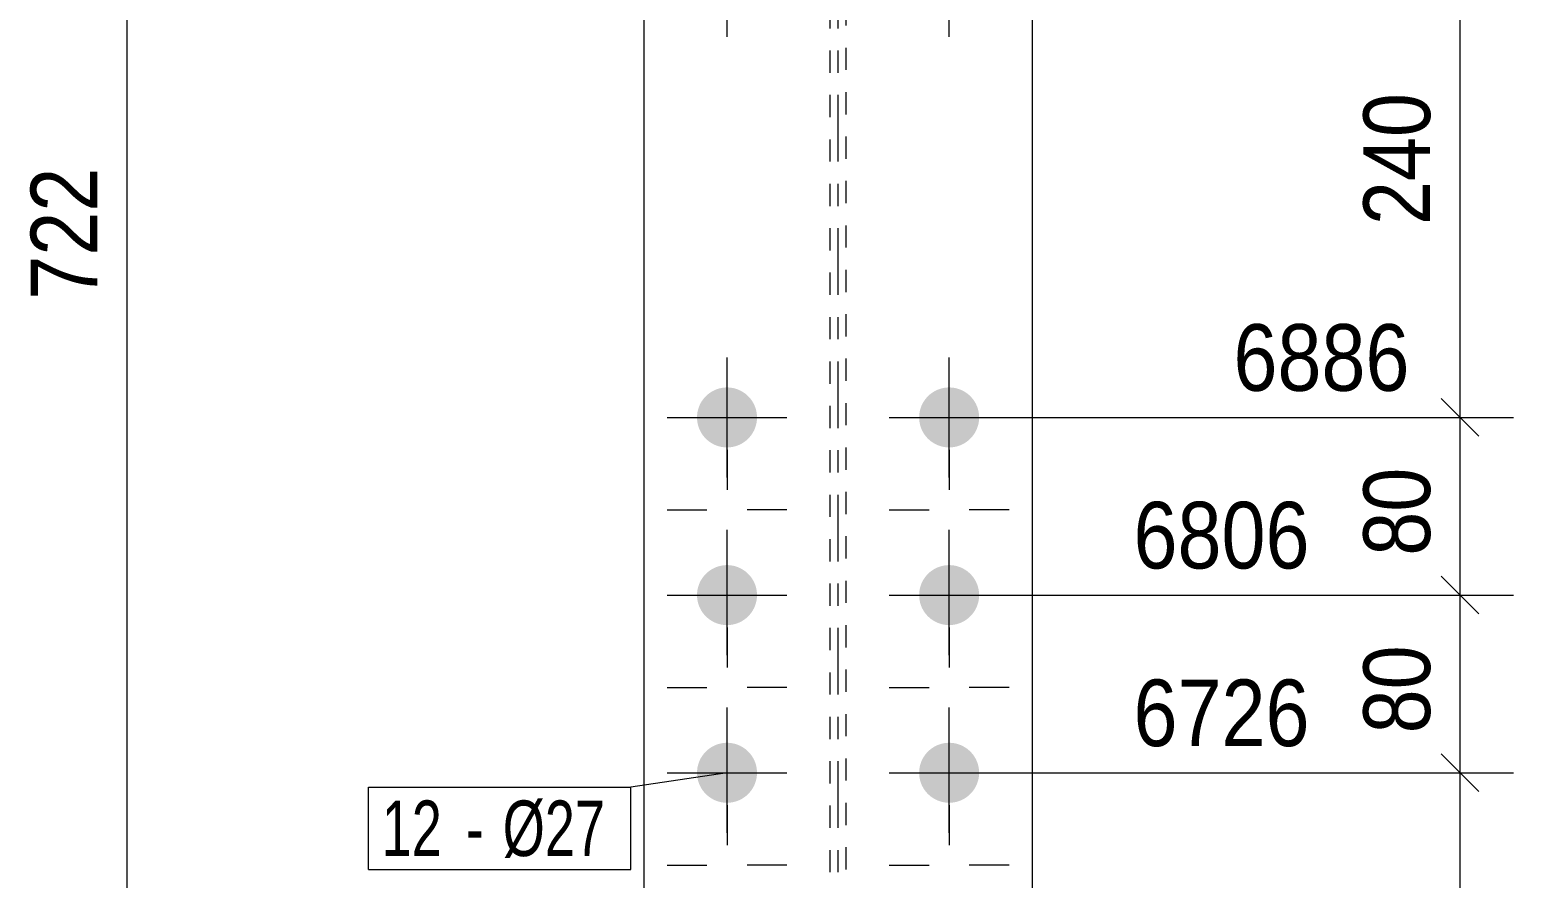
# Model space of a CAD drawing. Header units: millimetres. Extents: x 2 to 579, y 1 to 405.
# Drawn here: x 104.6 to 171.4, y 282.1 to 320.3 of the extents above; entities that cross this region are included whole.
import ezdxf

# ---------------------------------------------------------------- set-up
doc = ezdxf.new("R2010")
doc.units = ezdxf.units.MM
for name, pattern in [('XKITLINE00', [0]), ('XKITLINE01', [4, 1, -1, 1, -1]), ('XKITLINE03', [6, 3, -1, 1, -1])]:
    doc.linetypes.add(name, pattern=pattern)
for name, color, linetype, lineweight in [('Bolt', 3, 'Continuous', 0), ('BoltMark', 7, 'Continuous', 0), ('Dimensions', 7, 'Continuous', 0), ('Part', 2, 'Continuous', 0)]:
    doc.layers.add(name, color=color, linetype=linetype, lineweight=lineweight)
doc.styles.add('ARIAL', font='ARIAL.TTF')
doc.styles.add('ARIAL_NARROW', font='ARIALN.TTF')

# ---------------------------------------------------------------- blocks, each defined once
blk = doc.blocks.new('*A12')
at = {"layer": 'Bolt', "color": 3, "linetype": 'XKITLINE00', "lineweight": 0}
for p, q in [((135.989, 319.981), (135.989, 321.779)), ((145.989, 319.981), (145.989, 321.779)), ((135.989, 301.381), (135.989, 299.582)), ((145.989, 301.381), (145.989, 299.582)), ((133.289, 298.681), (135.087, 298.681)), ((138.689, 298.681), (136.89, 298.681)), ((143.289, 298.681), (145.087, 298.681)), ((148.689, 298.681), (146.89, 298.681)), ((135.989, 295.981), (135.989, 297.779)), ((145.989, 295.981), (145.989, 297.779)), ((135.989, 293.381), (135.989, 291.582)), ((145.989, 293.381), (145.989, 291.582)), ((133.289, 290.681), (135.087, 290.681)), ((138.689, 290.681), (136.89, 290.681)), ((143.289, 290.681), (145.087, 290.681)), ((148.689, 290.681), (146.89, 290.681)), ((135.989, 287.981), (135.989, 289.779)), ((145.989, 287.981), (145.989, 289.779)), ((135.989, 285.381), (135.989, 283.582)), ((145.989, 285.381), (145.989, 283.582)), ((133.289, 282.681), (135.087, 282.681)), ((138.689, 282.681), (136.89, 282.681)), ((143.289, 282.681), (145.087, 282.681)), ((148.689, 282.681), (146.89, 282.681))]:
    blk.add_line(p, q, dxfattribs=at)
blk = doc.blocks.new('*A13')
at = {"layer": 'Bolt'}
for points in [[(134.639, 302.87), (134.64, 302.903), (134.642, 302.936), (134.645, 302.969), (134.649, 303.002), (134.653, 303.034), (134.658, 303.067), (134.665, 303.1), (134.671, 303.132), (134.679, 303.164), (134.687, 303.196), (134.697, 303.228), (134.707, 303.26), (134.717, 303.291), (134.729, 303.322), (134.741, 303.353), (134.754, 303.383), (134.768, 303.414), (134.783, 303.443), (134.798, 303.473), (134.814, 303.502), (134.831, 303.53), (134.848, 303.559), (134.866, 303.586), (134.885, 303.614), (134.904, 303.641), (134.924, 303.667), (134.945, 303.693), (134.966, 303.718), (134.988, 303.743), (135.011, 303.767), (135.034, 303.791), (135.058, 303.814), (135.082, 303.837), (135.107, 303.859), (135.132, 303.88), (135.158, 303.901), (135.184, 303.921), (135.211, 303.94), (135.239, 303.959), (135.266, 303.977), (135.295, 303.994), (135.323, 304.011), (135.352, 304.027), (135.382, 304.042), (135.411, 304.057), (135.441, 304.071), (135.472, 304.084), (135.503, 304.096), (135.534, 304.107), (135.565, 304.118), (135.597, 304.128), (135.629, 304.138), (135.661, 304.146), (135.693, 304.154), (135.725, 304.16), (135.758, 304.167), (135.79, 304.172), (135.823, 304.176), (135.856, 304.18), (135.889, 304.183), (135.922, 304.185), (135.955, 304.186), (135.989, 304.186), (136.022, 304.186), (136.055, 304.185), (136.088, 304.183), (136.121, 304.18), (136.154, 304.176), (136.187, 304.172), (136.219, 304.167), (136.252, 304.16), (136.284, 304.154), (136.317, 304.146), (136.349, 304.138), (136.38, 304.128), (136.412, 304.118), (136.443, 304.107), (136.474, 304.096), (136.505, 304.084), (136.536, 304.071), (136.566, 304.057), (136.596, 304.042), (136.625, 304.027), (136.654, 304.011), (136.683, 303.994), (136.711, 303.977), (136.739, 303.959), (136.766, 303.94), (136.793, 303.921), (136.819, 303.901), (136.845, 303.88), (136.87, 303.859), (136.895, 303.837), (136.919, 303.814), (136.943, 303.791), (136.966, 303.767), (136.989, 303.743), (137.011, 303.718), (137.032, 303.693), (137.053, 303.667), (137.073, 303.641), (137.092, 303.614), (137.111, 303.586), (137.129, 303.559), (137.147, 303.53), (137.163, 303.502), (137.179, 303.473), (137.194, 303.443), (137.209, 303.414), (137.223, 303.383), (137.236, 303.353), (137.248, 303.322), (137.26, 303.291), (137.27, 303.26), (137.28, 303.228), (137.29, 303.196), (137.298, 303.164), (137.306, 303.132), (137.313, 303.1), (137.319, 303.067), (137.324, 303.034), (137.328, 303.002), (137.332, 302.969), (137.335, 302.936), (137.337, 302.903), (137.338, 302.87), (137.339, 302.836), (137.338, 302.803), (137.337, 302.77), (137.335, 302.737), (137.332, 302.704), (137.328, 302.671), (137.324, 302.638), (137.319, 302.606), (137.313, 302.573), (137.306, 302.541), (137.298, 302.508), (137.29, 302.476), (137.28, 302.445), (137.27, 302.413), (137.26, 302.382), (137.248, 302.351), (137.236, 302.32), (137.223, 302.289), (137.209, 302.259), (137.194, 302.229), (137.179, 302.2), (137.163, 302.171), (137.147, 302.142), (137.129, 302.114), (137.111, 302.086), (137.092, 302.059), (137.073, 302.032), (137.053, 302.006), (137.032, 301.98), (137.011, 301.955), (136.989, 301.93), (136.966, 301.906), (136.943, 301.882), (136.919, 301.859), (136.895, 301.836), (136.87, 301.814), (136.845, 301.793), (136.819, 301.772), (136.793, 301.752), (136.766, 301.733), (136.739, 301.714), (136.711, 301.696), (136.683, 301.678), (136.654, 301.662), (136.625, 301.646), (136.596, 301.631), (136.566, 301.616), (136.536, 301.602), (136.505, 301.589), (136.474, 301.577), (136.443, 301.565), (136.412, 301.555), (136.38, 301.545), (136.349, 301.535), (136.317, 301.527), (136.284, 301.519), (136.252, 301.512), (136.219, 301.506), (136.187, 301.501), (136.154, 301.497), (136.121, 301.493), (136.088, 301.49), (136.055, 301.488), (136.022, 301.487), (135.989, 301.486), (135.955, 301.487), (135.922, 301.488), (135.889, 301.49), (135.856, 301.493), (135.823, 301.497), (135.79, 301.501), (135.758, 301.506), (135.725, 301.512), (135.693, 301.519), (135.661, 301.527), (135.629, 301.535), (135.597, 301.545), (135.565, 301.555), (135.534, 301.565), (135.503, 301.577), (135.472, 301.589), (135.441, 301.602), (135.411, 301.616), (135.382, 301.631), (135.352, 301.646), (135.323, 301.662), (135.295, 301.678), (135.266, 301.696), (135.239, 301.714), (135.211, 301.733), (135.184, 301.752), (135.158, 301.772), (135.132, 301.793), (135.107, 301.814), (135.082, 301.836), (135.058, 301.859), (135.034, 301.882), (135.011, 301.906), (134.988, 301.93), (134.966, 301.955), (134.945, 301.98), (134.924, 302.006), (134.904, 302.032), (134.885, 302.059), (134.866, 302.086), (134.848, 302.114), (134.831, 302.142), (134.814, 302.171), (134.798, 302.2), (134.783, 302.229), (134.768, 302.259), (134.754, 302.289), (134.741, 302.32), (134.729, 302.351), (134.717, 302.382), (134.707, 302.413), (134.697, 302.445), (134.687, 302.476), (134.679, 302.508), (134.671, 302.541), (134.665, 302.573), (134.658, 302.606), (134.653, 302.638), (134.649, 302.671), (134.645, 302.704), (134.642, 302.737), (134.64, 302.77), (134.639, 302.803), (134.639, 302.836)], [(144.639, 302.87), (144.64, 302.903), (144.642, 302.936), (144.645, 302.969), (144.649, 303.002), (144.653, 303.034), (144.658, 303.067), (144.665, 303.1), (144.671, 303.132), (144.679, 303.164), (144.687, 303.196), (144.697, 303.228), (144.707, 303.26), (144.717, 303.291), (144.729, 303.322), (144.741, 303.353), (144.754, 303.383), (144.768, 303.414), (144.783, 303.443), (144.798, 303.473), (144.814, 303.502), (144.831, 303.53), (144.848, 303.559), (144.866, 303.586), (144.885, 303.614), (144.904, 303.641), (144.924, 303.667), (144.945, 303.693), (144.966, 303.718), (144.988, 303.743), (145.011, 303.767), (145.034, 303.791), (145.058, 303.814), (145.082, 303.837), (145.107, 303.859), (145.132, 303.88), (145.158, 303.901), (145.184, 303.921), (145.211, 303.94), (145.239, 303.959), (145.266, 303.977), (145.295, 303.994), (145.323, 304.011), (145.352, 304.027), (145.382, 304.042), (145.411, 304.057), (145.441, 304.071), (145.472, 304.084), (145.503, 304.096), (145.534, 304.107), (145.565, 304.118), (145.597, 304.128), (145.629, 304.138), (145.661, 304.146), (145.693, 304.154), (145.725, 304.16), (145.758, 304.167), (145.79, 304.172), (145.823, 304.176), (145.856, 304.18), (145.889, 304.183), (145.922, 304.185), (145.955, 304.186), (145.989, 304.186), (146.022, 304.186), (146.055, 304.185), (146.088, 304.183), (146.121, 304.18), (146.154, 304.176), (146.187, 304.172), (146.219, 304.167), (146.252, 304.16), (146.284, 304.154), (146.317, 304.146), (146.349, 304.138), (146.38, 304.128), (146.412, 304.118), (146.443, 304.107), (146.474, 304.096), (146.505, 304.084), (146.536, 304.071), (146.566, 304.057), (146.596, 304.042), (146.625, 304.027), (146.654, 304.011), (146.683, 303.994), (146.711, 303.977), (146.739, 303.959), (146.766, 303.94), (146.793, 303.921), (146.819, 303.901), (146.845, 303.88), (146.87, 303.859), (146.895, 303.837), (146.919, 303.814), (146.943, 303.791), (146.966, 303.767), (146.989, 303.743), (147.011, 303.718), (147.032, 303.693), (147.053, 303.667), (147.073, 303.641), (147.092, 303.614), (147.111, 303.586), (147.129, 303.559), (147.147, 303.53), (147.163, 303.502), (147.179, 303.473), (147.194, 303.443), (147.209, 303.414), (147.223, 303.383), (147.236, 303.353), (147.248, 303.322), (147.26, 303.291), (147.27, 303.26), (147.28, 303.228), (147.29, 303.196), (147.298, 303.164), (147.306, 303.132), (147.313, 303.1), (147.319, 303.067), (147.324, 303.034), (147.328, 303.002), (147.332, 302.969), (147.335, 302.936), (147.337, 302.903), (147.338, 302.87), (147.339, 302.836), (147.338, 302.803), (147.337, 302.77), (147.335, 302.737), (147.332, 302.704), (147.328, 302.671), (147.324, 302.638), (147.319, 302.606), (147.313, 302.573), (147.306, 302.541), (147.298, 302.508), (147.29, 302.476), (147.28, 302.445), (147.27, 302.413), (147.26, 302.382), (147.248, 302.351), (147.236, 302.32), (147.223, 302.289), (147.209, 302.259), (147.194, 302.229), (147.179, 302.2), (147.163, 302.171), (147.147, 302.142), (147.129, 302.114), (147.111, 302.086), (147.092, 302.059), (147.073, 302.032), (147.053, 302.006), (147.032, 301.98), (147.011, 301.955), (146.989, 301.93), (146.966, 301.906), (146.943, 301.882), (146.919, 301.859), (146.895, 301.836), (146.87, 301.814), (146.845, 301.793), (146.819, 301.772), (146.793, 301.752), (146.766, 301.733), (146.739, 301.714), (146.711, 301.696), (146.683, 301.678), (146.654, 301.662), (146.625, 301.646), (146.596, 301.631), (146.566, 301.616), (146.536, 301.602), (146.505, 301.589), (146.474, 301.577), (146.443, 301.565), (146.412, 301.555), (146.38, 301.545), (146.349, 301.535), (146.317, 301.527), (146.284, 301.519), (146.252, 301.512), (146.219, 301.506), (146.187, 301.501), (146.154, 301.497), (146.121, 301.493), (146.088, 301.49), (146.055, 301.488), (146.022, 301.487), (145.989, 301.486), (145.955, 301.487), (145.922, 301.488), (145.889, 301.49), (145.856, 301.493), (145.823, 301.497), (145.79, 301.501), (145.758, 301.506), (145.725, 301.512), (145.693, 301.519), (145.661, 301.527), (145.629, 301.535), (145.597, 301.545), (145.565, 301.555), (145.534, 301.565), (145.503, 301.577), (145.472, 301.589), (145.441, 301.602), (145.411, 301.616), (145.382, 301.631), (145.352, 301.646), (145.323, 301.662), (145.295, 301.678), (145.266, 301.696), (145.239, 301.714), (145.211, 301.733), (145.184, 301.752), (145.158, 301.772), (145.132, 301.793), (145.107, 301.814), (145.082, 301.836), (145.058, 301.859), (145.034, 301.882), (145.011, 301.906), (144.988, 301.93), (144.966, 301.955), (144.945, 301.98), (144.924, 302.006), (144.904, 302.032), (144.885, 302.059), (144.866, 302.086), (144.848, 302.114), (144.831, 302.142), (144.814, 302.171), (144.798, 302.2), (144.783, 302.229), (144.768, 302.259), (144.754, 302.289), (144.741, 302.32), (144.729, 302.351), (144.717, 302.382), (144.707, 302.413), (144.697, 302.445), (144.687, 302.476), (144.679, 302.508), (144.671, 302.541), (144.665, 302.573), (144.658, 302.606), (144.653, 302.638), (144.649, 302.671), (144.645, 302.704), (144.642, 302.737), (144.64, 302.77), (144.639, 302.803), (144.639, 302.836)], [(134.639, 294.87), (134.64, 294.903), (134.642, 294.936), (134.645, 294.969), (134.649, 295.002), (134.653, 295.034), (134.658, 295.067), (134.665, 295.1), (134.671, 295.132), (134.679, 295.164), (134.687, 295.196), (134.697, 295.228), (134.707, 295.26), (134.717, 295.291), (134.729, 295.322), (134.741, 295.353), (134.754, 295.383), (134.768, 295.414), (134.783, 295.443), (134.798, 295.473), (134.814, 295.502), (134.831, 295.53), (134.848, 295.559), (134.866, 295.586), (134.885, 295.614), (134.904, 295.641), (134.924, 295.667), (134.945, 295.693), (134.966, 295.718), (134.988, 295.743), (135.011, 295.767), (135.034, 295.791), (135.058, 295.814), (135.082, 295.837), (135.107, 295.859), (135.132, 295.88), (135.158, 295.901), (135.184, 295.921), (135.211, 295.94), (135.239, 295.959), (135.266, 295.977), (135.295, 295.994), (135.323, 296.011), (135.352, 296.027), (135.382, 296.042), (135.411, 296.057), (135.441, 296.071), (135.472, 296.084), (135.503, 296.096), (135.534, 296.107), (135.565, 296.118), (135.597, 296.128), (135.629, 296.138), (135.661, 296.146), (135.693, 296.154), (135.725, 296.16), (135.758, 296.167), (135.79, 296.172), (135.823, 296.176), (135.856, 296.18), (135.889, 296.183), (135.922, 296.185), (135.955, 296.186), (135.989, 296.186), (136.022, 296.186), (136.055, 296.185), (136.088, 296.183), (136.121, 296.18), (136.154, 296.176), (136.187, 296.172), (136.219, 296.167), (136.252, 296.16), (136.284, 296.154), (136.317, 296.146), (136.349, 296.138), (136.38, 296.128), (136.412, 296.118), (136.443, 296.107), (136.474, 296.096), (136.505, 296.084), (136.536, 296.071), (136.566, 296.057), (136.596, 296.042), (136.625, 296.027), (136.654, 296.011), (136.683, 295.994), (136.711, 295.977), (136.739, 295.959), (136.766, 295.94), (136.793, 295.921), (136.819, 295.901), (136.845, 295.88), (136.87, 295.859), (136.895, 295.837), (136.919, 295.814), (136.943, 295.791), (136.966, 295.767), (136.989, 295.743), (137.011, 295.718), (137.032, 295.693), (137.053, 295.667), (137.073, 295.641), (137.092, 295.614), (137.111, 295.586), (137.129, 295.559), (137.147, 295.53), (137.163, 295.502), (137.179, 295.473), (137.194, 295.443), (137.209, 295.414), (137.223, 295.383), (137.236, 295.353), (137.248, 295.322), (137.26, 295.291), (137.27, 295.26), (137.28, 295.228), (137.29, 295.196), (137.298, 295.164), (137.306, 295.132), (137.313, 295.1), (137.319, 295.067), (137.324, 295.034), (137.328, 295.002), (137.332, 294.969), (137.335, 294.936), (137.337, 294.903), (137.338, 294.87), (137.339, 294.836), (137.338, 294.803), (137.337, 294.77), (137.335, 294.737), (137.332, 294.704), (137.328, 294.671), (137.324, 294.638), (137.319, 294.606), (137.313, 294.573), (137.306, 294.541), (137.298, 294.508), (137.29, 294.476), (137.28, 294.445), (137.27, 294.413), (137.26, 294.382), (137.248, 294.351), (137.236, 294.32), (137.223, 294.289), (137.209, 294.259), (137.194, 294.229), (137.179, 294.2), (137.163, 294.171), (137.147, 294.142), (137.129, 294.114), (137.111, 294.086), (137.092, 294.059), (137.073, 294.032), (137.053, 294.006), (137.032, 293.98), (137.011, 293.955), (136.989, 293.93), (136.966, 293.906), (136.943, 293.882), (136.919, 293.859), (136.895, 293.836), (136.87, 293.814), (136.845, 293.793), (136.819, 293.772), (136.793, 293.752), (136.766, 293.733), (136.739, 293.714), (136.711, 293.696), (136.683, 293.678), (136.654, 293.662), (136.625, 293.646), (136.596, 293.631), (136.566, 293.616), (136.536, 293.602), (136.505, 293.589), (136.474, 293.577), (136.443, 293.565), (136.412, 293.555), (136.38, 293.545), (136.349, 293.535), (136.317, 293.527), (136.284, 293.519), (136.252, 293.512), (136.219, 293.506), (136.187, 293.501), (136.154, 293.497), (136.121, 293.493), (136.088, 293.49), (136.055, 293.488), (136.022, 293.487), (135.989, 293.486), (135.955, 293.487), (135.922, 293.488), (135.889, 293.49), (135.856, 293.493), (135.823, 293.497), (135.79, 293.501), (135.758, 293.506), (135.725, 293.512), (135.693, 293.519), (135.661, 293.527), (135.629, 293.535), (135.597, 293.545), (135.565, 293.555), (135.534, 293.565), (135.503, 293.577), (135.472, 293.589), (135.441, 293.602), (135.411, 293.616), (135.382, 293.631), (135.352, 293.646), (135.323, 293.662), (135.295, 293.678), (135.266, 293.696), (135.239, 293.714), (135.211, 293.733), (135.184, 293.752), (135.158, 293.772), (135.132, 293.793), (135.107, 293.814), (135.082, 293.836), (135.058, 293.859), (135.034, 293.882), (135.011, 293.906), (134.988, 293.93), (134.966, 293.955), (134.945, 293.98), (134.924, 294.006), (134.904, 294.032), (134.885, 294.059), (134.866, 294.086), (134.848, 294.114), (134.831, 294.142), (134.814, 294.171), (134.798, 294.2), (134.783, 294.229), (134.768, 294.259), (134.754, 294.289), (134.741, 294.32), (134.729, 294.351), (134.717, 294.382), (134.707, 294.413), (134.697, 294.445), (134.687, 294.476), (134.679, 294.508), (134.671, 294.541), (134.665, 294.573), (134.658, 294.606), (134.653, 294.638), (134.649, 294.671), (134.645, 294.704), (134.642, 294.737), (134.64, 294.77), (134.639, 294.803), (134.639, 294.836)], [(144.639, 294.87), (144.64, 294.903), (144.642, 294.936), (144.645, 294.969), (144.649, 295.002), (144.653, 295.034), (144.658, 295.067), (144.665, 295.1), (144.671, 295.132), (144.679, 295.164), (144.687, 295.196), (144.697, 295.228), (144.707, 295.26), (144.717, 295.291), (144.729, 295.322), (144.741, 295.353), (144.754, 295.383), (144.768, 295.414), (144.783, 295.443), (144.798, 295.473), (144.814, 295.502), (144.831, 295.53), (144.848, 295.559), (144.866, 295.586), (144.885, 295.614), (144.904, 295.641), (144.924, 295.667), (144.945, 295.693), (144.966, 295.718), (144.988, 295.743), (145.011, 295.767), (145.034, 295.791), (145.058, 295.814), (145.082, 295.837), (145.107, 295.859), (145.132, 295.88), (145.158, 295.901), (145.184, 295.921), (145.211, 295.94), (145.239, 295.959), (145.266, 295.977), (145.295, 295.994), (145.323, 296.011), (145.352, 296.027), (145.382, 296.042), (145.411, 296.057), (145.441, 296.071), (145.472, 296.084), (145.503, 296.096), (145.534, 296.107), (145.565, 296.118), (145.597, 296.128), (145.629, 296.138), (145.661, 296.146), (145.693, 296.154), (145.725, 296.16), (145.758, 296.167), (145.79, 296.172), (145.823, 296.176), (145.856, 296.18), (145.889, 296.183), (145.922, 296.185), (145.955, 296.186), (145.989, 296.186), (146.022, 296.186), (146.055, 296.185), (146.088, 296.183), (146.121, 296.18), (146.154, 296.176), (146.187, 296.172), (146.219, 296.167), (146.252, 296.16), (146.284, 296.154), (146.317, 296.146), (146.349, 296.138), (146.38, 296.128), (146.412, 296.118), (146.443, 296.107), (146.474, 296.096), (146.505, 296.084), (146.536, 296.071), (146.566, 296.057), (146.596, 296.042), (146.625, 296.027), (146.654, 296.011), (146.683, 295.994), (146.711, 295.977), (146.739, 295.959), (146.766, 295.94), (146.793, 295.921), (146.819, 295.901), (146.845, 295.88), (146.87, 295.859), (146.895, 295.837), (146.919, 295.814), (146.943, 295.791), (146.966, 295.767), (146.989, 295.743), (147.011, 295.718), (147.032, 295.693), (147.053, 295.667), (147.073, 295.641), (147.092, 295.614), (147.111, 295.586), (147.129, 295.559), (147.147, 295.53), (147.163, 295.502), (147.179, 295.473), (147.194, 295.443), (147.209, 295.414), (147.223, 295.383), (147.236, 295.353), (147.248, 295.322), (147.26, 295.291), (147.27, 295.26), (147.28, 295.228), (147.29, 295.196), (147.298, 295.164), (147.306, 295.132), (147.313, 295.1), (147.319, 295.067), (147.324, 295.034), (147.328, 295.002), (147.332, 294.969), (147.335, 294.936), (147.337, 294.903), (147.338, 294.87), (147.339, 294.836), (147.338, 294.803), (147.337, 294.77), (147.335, 294.737), (147.332, 294.704), (147.328, 294.671), (147.324, 294.638), (147.319, 294.606), (147.313, 294.573), (147.306, 294.541), (147.298, 294.508), (147.29, 294.476), (147.28, 294.445), (147.27, 294.413), (147.26, 294.382), (147.248, 294.351), (147.236, 294.32), (147.223, 294.289), (147.209, 294.259), (147.194, 294.229), (147.179, 294.2), (147.163, 294.171), (147.147, 294.142), (147.129, 294.114), (147.111, 294.086), (147.092, 294.059), (147.073, 294.032), (147.053, 294.006), (147.032, 293.98), (147.011, 293.955), (146.989, 293.93), (146.966, 293.906), (146.943, 293.882), (146.919, 293.859), (146.895, 293.836), (146.87, 293.814), (146.845, 293.793), (146.819, 293.772), (146.793, 293.752), (146.766, 293.733), (146.739, 293.714), (146.711, 293.696), (146.683, 293.678), (146.654, 293.662), (146.625, 293.646), (146.596, 293.631), (146.566, 293.616), (146.536, 293.602), (146.505, 293.589), (146.474, 293.577), (146.443, 293.565), (146.412, 293.555), (146.38, 293.545), (146.349, 293.535), (146.317, 293.527), (146.284, 293.519), (146.252, 293.512), (146.219, 293.506), (146.187, 293.501), (146.154, 293.497), (146.121, 293.493), (146.088, 293.49), (146.055, 293.488), (146.022, 293.487), (145.989, 293.486), (145.955, 293.487), (145.922, 293.488), (145.889, 293.49), (145.856, 293.493), (145.823, 293.497), (145.79, 293.501), (145.758, 293.506), (145.725, 293.512), (145.693, 293.519), (145.661, 293.527), (145.629, 293.535), (145.597, 293.545), (145.565, 293.555), (145.534, 293.565), (145.503, 293.577), (145.472, 293.589), (145.441, 293.602), (145.411, 293.616), (145.382, 293.631), (145.352, 293.646), (145.323, 293.662), (145.295, 293.678), (145.266, 293.696), (145.239, 293.714), (145.211, 293.733), (145.184, 293.752), (145.158, 293.772), (145.132, 293.793), (145.107, 293.814), (145.082, 293.836), (145.058, 293.859), (145.034, 293.882), (145.011, 293.906), (144.988, 293.93), (144.966, 293.955), (144.945, 293.98), (144.924, 294.006), (144.904, 294.032), (144.885, 294.059), (144.866, 294.086), (144.848, 294.114), (144.831, 294.142), (144.814, 294.171), (144.798, 294.2), (144.783, 294.229), (144.768, 294.259), (144.754, 294.289), (144.741, 294.32), (144.729, 294.351), (144.717, 294.382), (144.707, 294.413), (144.697, 294.445), (144.687, 294.476), (144.679, 294.508), (144.671, 294.541), (144.665, 294.573), (144.658, 294.606), (144.653, 294.638), (144.649, 294.671), (144.645, 294.704), (144.642, 294.737), (144.64, 294.77), (144.639, 294.803), (144.639, 294.836)], [(134.639, 286.87), (134.64, 286.903), (134.642, 286.936), (134.645, 286.969), (134.649, 287.002), (134.653, 287.034), (134.658, 287.067), (134.665, 287.1), (134.671, 287.132), (134.679, 287.164), (134.687, 287.196), (134.697, 287.228), (134.707, 287.26), (134.717, 287.291), (134.729, 287.322), (134.741, 287.353), (134.754, 287.383), (134.768, 287.414), (134.783, 287.443), (134.798, 287.473), (134.814, 287.502), (134.831, 287.53), (134.848, 287.559), (134.866, 287.586), (134.885, 287.614), (134.904, 287.641), (134.924, 287.667), (134.945, 287.693), (134.966, 287.718), (134.988, 287.743), (135.011, 287.767), (135.034, 287.791), (135.058, 287.814), (135.082, 287.837), (135.107, 287.859), (135.132, 287.88), (135.158, 287.901), (135.184, 287.921), (135.211, 287.94), (135.239, 287.959), (135.266, 287.977), (135.295, 287.994), (135.323, 288.011), (135.352, 288.027), (135.382, 288.042), (135.411, 288.057), (135.441, 288.071), (135.472, 288.084), (135.503, 288.096), (135.534, 288.107), (135.565, 288.118), (135.597, 288.128), (135.629, 288.138), (135.661, 288.146), (135.693, 288.154), (135.725, 288.16), (135.758, 288.167), (135.79, 288.172), (135.823, 288.176), (135.856, 288.18), (135.889, 288.183), (135.922, 288.185), (135.955, 288.186), (135.989, 288.186), (136.022, 288.186), (136.055, 288.185), (136.088, 288.183), (136.121, 288.18), (136.154, 288.176), (136.187, 288.172), (136.219, 288.167), (136.252, 288.16), (136.284, 288.154), (136.317, 288.146), (136.349, 288.138), (136.38, 288.128), (136.412, 288.118), (136.443, 288.107), (136.474, 288.096), (136.505, 288.084), (136.536, 288.071), (136.566, 288.057), (136.596, 288.042), (136.625, 288.027), (136.654, 288.011), (136.683, 287.994), (136.711, 287.977), (136.739, 287.959), (136.766, 287.94), (136.793, 287.921), (136.819, 287.901), (136.845, 287.88), (136.87, 287.859), (136.895, 287.837), (136.919, 287.814), (136.943, 287.791), (136.966, 287.767), (136.989, 287.743), (137.011, 287.718), (137.032, 287.693), (137.053, 287.667), (137.073, 287.641), (137.092, 287.614), (137.111, 287.586), (137.129, 287.559), (137.147, 287.53), (137.163, 287.502), (137.179, 287.473), (137.194, 287.443), (137.209, 287.414), (137.223, 287.383), (137.236, 287.353), (137.248, 287.322), (137.26, 287.291), (137.27, 287.26), (137.28, 287.228), (137.29, 287.196), (137.298, 287.164), (137.306, 287.132), (137.313, 287.1), (137.319, 287.067), (137.324, 287.034), (137.328, 287.002), (137.332, 286.969), (137.335, 286.936), (137.337, 286.903), (137.338, 286.87), (137.339, 286.836), (137.338, 286.803), (137.337, 286.77), (137.335, 286.737), (137.332, 286.704), (137.328, 286.671), (137.324, 286.638), (137.319, 286.606), (137.313, 286.573), (137.306, 286.541), (137.298, 286.508), (137.29, 286.476), (137.28, 286.445), (137.27, 286.413), (137.26, 286.382), (137.248, 286.351), (137.236, 286.32), (137.223, 286.289), (137.209, 286.259), (137.194, 286.229), (137.179, 286.2), (137.163, 286.171), (137.147, 286.142), (137.129, 286.114), (137.111, 286.086), (137.092, 286.059), (137.073, 286.032), (137.053, 286.006), (137.032, 285.98), (137.011, 285.955), (136.989, 285.93), (136.966, 285.906), (136.943, 285.882), (136.919, 285.859), (136.895, 285.836), (136.87, 285.814), (136.845, 285.793), (136.819, 285.772), (136.793, 285.752), (136.766, 285.733), (136.739, 285.714), (136.711, 285.696), (136.683, 285.678), (136.654, 285.662), (136.625, 285.646), (136.596, 285.631), (136.566, 285.616), (136.536, 285.602), (136.505, 285.589), (136.474, 285.577), (136.443, 285.565), (136.412, 285.555), (136.38, 285.545), (136.349, 285.535), (136.317, 285.527), (136.284, 285.519), (136.252, 285.512), (136.219, 285.506), (136.187, 285.501), (136.154, 285.497), (136.121, 285.493), (136.088, 285.49), (136.055, 285.488), (136.022, 285.487), (135.989, 285.486), (135.955, 285.487), (135.922, 285.488), (135.889, 285.49), (135.856, 285.493), (135.823, 285.497), (135.79, 285.501), (135.758, 285.506), (135.725, 285.512), (135.693, 285.519), (135.661, 285.527), (135.629, 285.535), (135.597, 285.545), (135.565, 285.555), (135.534, 285.565), (135.503, 285.577), (135.472, 285.589), (135.441, 285.602), (135.411, 285.616), (135.382, 285.631), (135.352, 285.646), (135.323, 285.662), (135.295, 285.678), (135.266, 285.696), (135.239, 285.714), (135.211, 285.733), (135.184, 285.752), (135.158, 285.772), (135.132, 285.793), (135.107, 285.814), (135.082, 285.836), (135.058, 285.859), (135.034, 285.882), (135.011, 285.906), (134.988, 285.93), (134.966, 285.955), (134.945, 285.98), (134.924, 286.006), (134.904, 286.032), (134.885, 286.059), (134.866, 286.086), (134.848, 286.114), (134.831, 286.142), (134.814, 286.171), (134.798, 286.2), (134.783, 286.229), (134.768, 286.259), (134.754, 286.289), (134.741, 286.32), (134.729, 286.351), (134.717, 286.382), (134.707, 286.413), (134.697, 286.445), (134.687, 286.476), (134.679, 286.508), (134.671, 286.541), (134.665, 286.573), (134.658, 286.606), (134.653, 286.638), (134.649, 286.671), (134.645, 286.704), (134.642, 286.737), (134.64, 286.77), (134.639, 286.803), (134.639, 286.836)], [(144.639, 286.87), (144.64, 286.903), (144.642, 286.936), (144.645, 286.969), (144.649, 287.002), (144.653, 287.034), (144.658, 287.067), (144.665, 287.1), (144.671, 287.132), (144.679, 287.164), (144.687, 287.196), (144.697, 287.228), (144.707, 287.26), (144.717, 287.291), (144.729, 287.322), (144.741, 287.353), (144.754, 287.383), (144.768, 287.414), (144.783, 287.443), (144.798, 287.473), (144.814, 287.502), (144.831, 287.53), (144.848, 287.559), (144.866, 287.586), (144.885, 287.614), (144.904, 287.641), (144.924, 287.667), (144.945, 287.693), (144.966, 287.718), (144.988, 287.743), (145.011, 287.767), (145.034, 287.791), (145.058, 287.814), (145.082, 287.837), (145.107, 287.859), (145.132, 287.88), (145.158, 287.901), (145.184, 287.921), (145.211, 287.94), (145.239, 287.959), (145.266, 287.977), (145.295, 287.994), (145.323, 288.011), (145.352, 288.027), (145.382, 288.042), (145.411, 288.057), (145.441, 288.071), (145.472, 288.084), (145.503, 288.096), (145.534, 288.107), (145.565, 288.118), (145.597, 288.128), (145.629, 288.138), (145.661, 288.146), (145.693, 288.154), (145.725, 288.16), (145.758, 288.167), (145.79, 288.172), (145.823, 288.176), (145.856, 288.18), (145.889, 288.183), (145.922, 288.185), (145.955, 288.186), (145.989, 288.186), (146.022, 288.186), (146.055, 288.185), (146.088, 288.183), (146.121, 288.18), (146.154, 288.176), (146.187, 288.172), (146.219, 288.167), (146.252, 288.16), (146.284, 288.154), (146.317, 288.146), (146.349, 288.138), (146.38, 288.128), (146.412, 288.118), (146.443, 288.107), (146.474, 288.096), (146.505, 288.084), (146.536, 288.071), (146.566, 288.057), (146.596, 288.042), (146.625, 288.027), (146.654, 288.011), (146.683, 287.994), (146.711, 287.977), (146.739, 287.959), (146.766, 287.94), (146.793, 287.921), (146.819, 287.901), (146.845, 287.88), (146.87, 287.859), (146.895, 287.837), (146.919, 287.814), (146.943, 287.791), (146.966, 287.767), (146.989, 287.743), (147.011, 287.718), (147.032, 287.693), (147.053, 287.667), (147.073, 287.641), (147.092, 287.614), (147.111, 287.586), (147.129, 287.559), (147.147, 287.53), (147.163, 287.502), (147.179, 287.473), (147.194, 287.443), (147.209, 287.414), (147.223, 287.383), (147.236, 287.353), (147.248, 287.322), (147.26, 287.291), (147.27, 287.26), (147.28, 287.228), (147.29, 287.196), (147.298, 287.164), (147.306, 287.132), (147.313, 287.1), (147.319, 287.067), (147.324, 287.034), (147.328, 287.002), (147.332, 286.969), (147.335, 286.936), (147.337, 286.903), (147.338, 286.87), (147.339, 286.836), (147.338, 286.803), (147.337, 286.77), (147.335, 286.737), (147.332, 286.704), (147.328, 286.671), (147.324, 286.638), (147.319, 286.606), (147.313, 286.573), (147.306, 286.541), (147.298, 286.508), (147.29, 286.476), (147.28, 286.445), (147.27, 286.413), (147.26, 286.382), (147.248, 286.351), (147.236, 286.32), (147.223, 286.289), (147.209, 286.259), (147.194, 286.229), (147.179, 286.2), (147.163, 286.171), (147.147, 286.142), (147.129, 286.114), (147.111, 286.086), (147.092, 286.059), (147.073, 286.032), (147.053, 286.006), (147.032, 285.98), (147.011, 285.955), (146.989, 285.93), (146.966, 285.906), (146.943, 285.882), (146.919, 285.859), (146.895, 285.836), (146.87, 285.814), (146.845, 285.793), (146.819, 285.772), (146.793, 285.752), (146.766, 285.733), (146.739, 285.714), (146.711, 285.696), (146.683, 285.678), (146.654, 285.662), (146.625, 285.646), (146.596, 285.631), (146.566, 285.616), (146.536, 285.602), (146.505, 285.589), (146.474, 285.577), (146.443, 285.565), (146.412, 285.555), (146.38, 285.545), (146.349, 285.535), (146.317, 285.527), (146.284, 285.519), (146.252, 285.512), (146.219, 285.506), (146.187, 285.501), (146.154, 285.497), (146.121, 285.493), (146.088, 285.49), (146.055, 285.488), (146.022, 285.487), (145.989, 285.486), (145.955, 285.487), (145.922, 285.488), (145.889, 285.49), (145.856, 285.493), (145.823, 285.497), (145.79, 285.501), (145.758, 285.506), (145.725, 285.512), (145.693, 285.519), (145.661, 285.527), (145.629, 285.535), (145.597, 285.545), (145.565, 285.555), (145.534, 285.565), (145.503, 285.577), (145.472, 285.589), (145.441, 285.602), (145.411, 285.616), (145.382, 285.631), (145.352, 285.646), (145.323, 285.662), (145.295, 285.678), (145.266, 285.696), (145.239, 285.714), (145.211, 285.733), (145.184, 285.752), (145.158, 285.772), (145.132, 285.793), (145.107, 285.814), (145.082, 285.836), (145.058, 285.859), (145.034, 285.882), (145.011, 285.906), (144.988, 285.93), (144.966, 285.955), (144.945, 285.98), (144.924, 286.006), (144.904, 286.032), (144.885, 286.059), (144.866, 286.086), (144.848, 286.114), (144.831, 286.142), (144.814, 286.171), (144.798, 286.2), (144.783, 286.229), (144.768, 286.259), (144.754, 286.289), (144.741, 286.32), (144.729, 286.351), (144.717, 286.382), (144.707, 286.413), (144.697, 286.445), (144.687, 286.476), (144.679, 286.508), (144.671, 286.541), (144.665, 286.573), (144.658, 286.606), (144.653, 286.638), (144.649, 286.671), (144.645, 286.704), (144.642, 286.737), (144.64, 286.77), (144.639, 286.803), (144.639, 286.836)]]:
    blk.add_hatch(color=3, dxfattribs=at).paths.add_polyline_path(points, flags=17)
at = {"layer": 'Bolt', "color": 3, "linetype": 'XKITLINE00', "lineweight": 0}
for p, q in [((135.989, 300.136), (135.989, 305.536)), ((145.989, 300.136), (145.989, 305.536)), ((133.289, 302.836), (138.689, 302.836)), ((143.289, 302.836), (148.689, 302.836)), ((135.989, 292.136), (135.989, 297.536)), ((145.989, 292.136), (145.989, 297.536)), ((133.289, 294.836), (138.689, 294.836)), ((143.289, 294.836), (148.689, 294.836)), ((135.989, 284.136), (135.989, 289.536)), ((145.989, 284.136), (145.989, 289.536)), ((133.289, 286.836), (138.689, 286.836)), ((143.289, 286.836), (148.689, 286.836))]:
    blk.add_line(p, q, dxfattribs=at)
blk = doc.blocks.new('*A16')
at = {"layer": 'Part', "color": 7, "linetype": 'XKITLINE03', "lineweight": 0}
blk.add_line((140.989, 176.356), (140.989, 355.753), dxfattribs=at)
at = {"layer": 'Part', "color": 2, "linetype": 'XKITLINE00', "lineweight": 0}
for p, q in [((132.239, 347.599), (132.239, 176.356)), ((149.739, 176.356), (149.739, 347.599))]:
    blk.add_line(p, q, dxfattribs=at)
at = {"layer": 'Part', "color": 7, "linetype": 'XKITLINE01', "lineweight": 0}
for p, q in [((140.639, 176.356), (140.639, 347.483)), ((141.339, 347.483), (141.339, 176.356))]:
    blk.add_line(p, q, dxfattribs=at)
blk = doc.blocks.new('*A71')
at = {"layer": 'Dimensions', "color": 7, "linetype": 'XKITLINE00', "lineweight": 0}
blk.add_line((108.989, 275.356), (108.989, 347.599), dxfattribs=at)
at = {"layer": 'Dimensions', "color": 3, "style": 'ARIAL', "width": 0.85}
blk.add_text('722', height=3, rotation=90.00021, dxfattribs=at).set_placement((107.639, 308.14))
blk = doc.blocks.new('*A72')
at = {"layer": 'Dimensions', "color": 7, "linetype": 'XKITLINE00', "lineweight": 0}
for p, q in [((168.14, 287.685), (169.837, 285.988)), ((146.989, 286.836), (171.389, 286.836)), ((168.989, 75.756), (168.989, 286.836))]:
    blk.add_line(p, q, dxfattribs=at)
at = {"layer": 'Dimensions', "color": 3}
blk.add_point((168.989, 286.836), dxfattribs=at)
at = {"layer": 'Dimensions', "color": 3, "style": 'ARIAL', "width": 0.85}
blk.add_text('6726', height=3, dxfattribs=at).set_placement((154.288, 288.036))
blk = doc.blocks.new('*A73')
at = {"layer": 'Dimensions', "color": 7, "linetype": 'XKITLINE00', "lineweight": 0}
for p, q in [((168.14, 295.685), (169.837, 293.988)), ((146.989, 294.836), (171.389, 294.836)), ((168.989, 286.836), (168.989, 294.836)), ((168.14, 287.685), (169.837, 285.988)), ((146.989, 286.836), (171.389, 286.836))]:
    blk.add_line(p, q, dxfattribs=at)
at = {"layer": 'Dimensions', "color": 3}
for p in [(168.989, 294.836), (168.989, 286.836)]:
    blk.add_point(p, dxfattribs=at)
at = {"layer": 'Dimensions', "color": 3, "style": 'ARIAL', "width": 0.85}
blk.add_text('6806', height=3, dxfattribs=at).set_placement((154.288, 296.036))
blk.add_text('80', height=3, rotation=90.00021, dxfattribs=at).set_placement((167.639, 288.611))
blk = doc.blocks.new('*A74')
at = {"layer": 'Dimensions', "color": 7, "linetype": 'XKITLINE00', "lineweight": 0}
for p, q in [((168.14, 303.685), (169.837, 301.988)), ((146.989, 302.836), (171.389, 302.836)), ((168.989, 294.836), (168.989, 302.836)), ((168.14, 295.685), (169.837, 293.988)), ((146.989, 294.836), (171.389, 294.836))]:
    blk.add_line(p, q, dxfattribs=at)
at = {"layer": 'Dimensions', "color": 3}
for p in [(168.989, 302.836), (168.989, 294.836)]:
    blk.add_point(p, dxfattribs=at)
at = {"layer": 'Dimensions', "color": 3, "style": 'ARIAL', "width": 0.85}
blk.add_text('6886', height=3, dxfattribs=at).set_placement((158.788, 304.036))
blk.add_text('80', height=3, rotation=90.00021, dxfattribs=at).set_placement((167.639, 296.611))
blk = doc.blocks.new('*A75')
at = {"layer": 'Dimensions', "color": 7, "linetype": 'XKITLINE00', "lineweight": 0}
for p, q in [((168.14, 327.685), (169.837, 325.988)), ((146.989, 326.836), (171.389, 326.836)), ((168.989, 302.836), (168.989, 326.836)), ((168.14, 303.685), (169.837, 301.988)), ((146.989, 302.836), (171.389, 302.836))]:
    blk.add_line(p, q, dxfattribs=at)
at = {"layer": 'Dimensions', "color": 3}
for p in [(168.989, 326.836), (168.989, 302.836)]:
    blk.add_point(p, dxfattribs=at)
at = {"layer": 'Dimensions', "color": 3, "style": 'ARIAL', "width": 0.85}
blk.add_text('7126', height=3, dxfattribs=at).set_placement((154.288, 328.036))
blk.add_text('240', height=3, rotation=90.00021, dxfattribs=at).set_placement((167.639, 311.499))
blk = doc.blocks.new('*A81')
at = {"layer": 'BoltMark', "color": 7, "linetype": 'XKITLINE00', "lineweight": 0}
for p, q in [((135.989, 286.836), (131.659, 286.186)), ((119.842, 286.186), (131.659, 286.186)), ((119.842, 282.486), (119.842, 286.186)), ((131.659, 282.486), (131.659, 286.186)), ((119.842, 282.486), (131.659, 282.486))]:
    blk.add_line(p, q, dxfattribs=at)
at = {"layer": 'BoltMark', "color": 3, "style": 'ARIAL_NARROW', "width": 0.85}
for s, p in [('12', (120.442, 283.086)), ('Ø27', (125.891, 283.086)), ('-', (124.232, 283.086))]:
    blk.add_text(s, height=2.5, dxfattribs=at).set_placement(p)

msp = doc.modelspace()

# ---------------------------------------------------------------- block references
at = {"lineweight": 0}
for name in ['*A71', '*A13', '*A12', '*A75', '*A74', '*A73', '*A72', '*A81']:
    msp.add_blockref(name, (0, 0), dxfattribs=at)
at = {"layer": 'Part', "lineweight": 0}
msp.add_blockref('*A16', (0, 0), dxfattribs=at)

doc.saveas('drawing.dxf')
